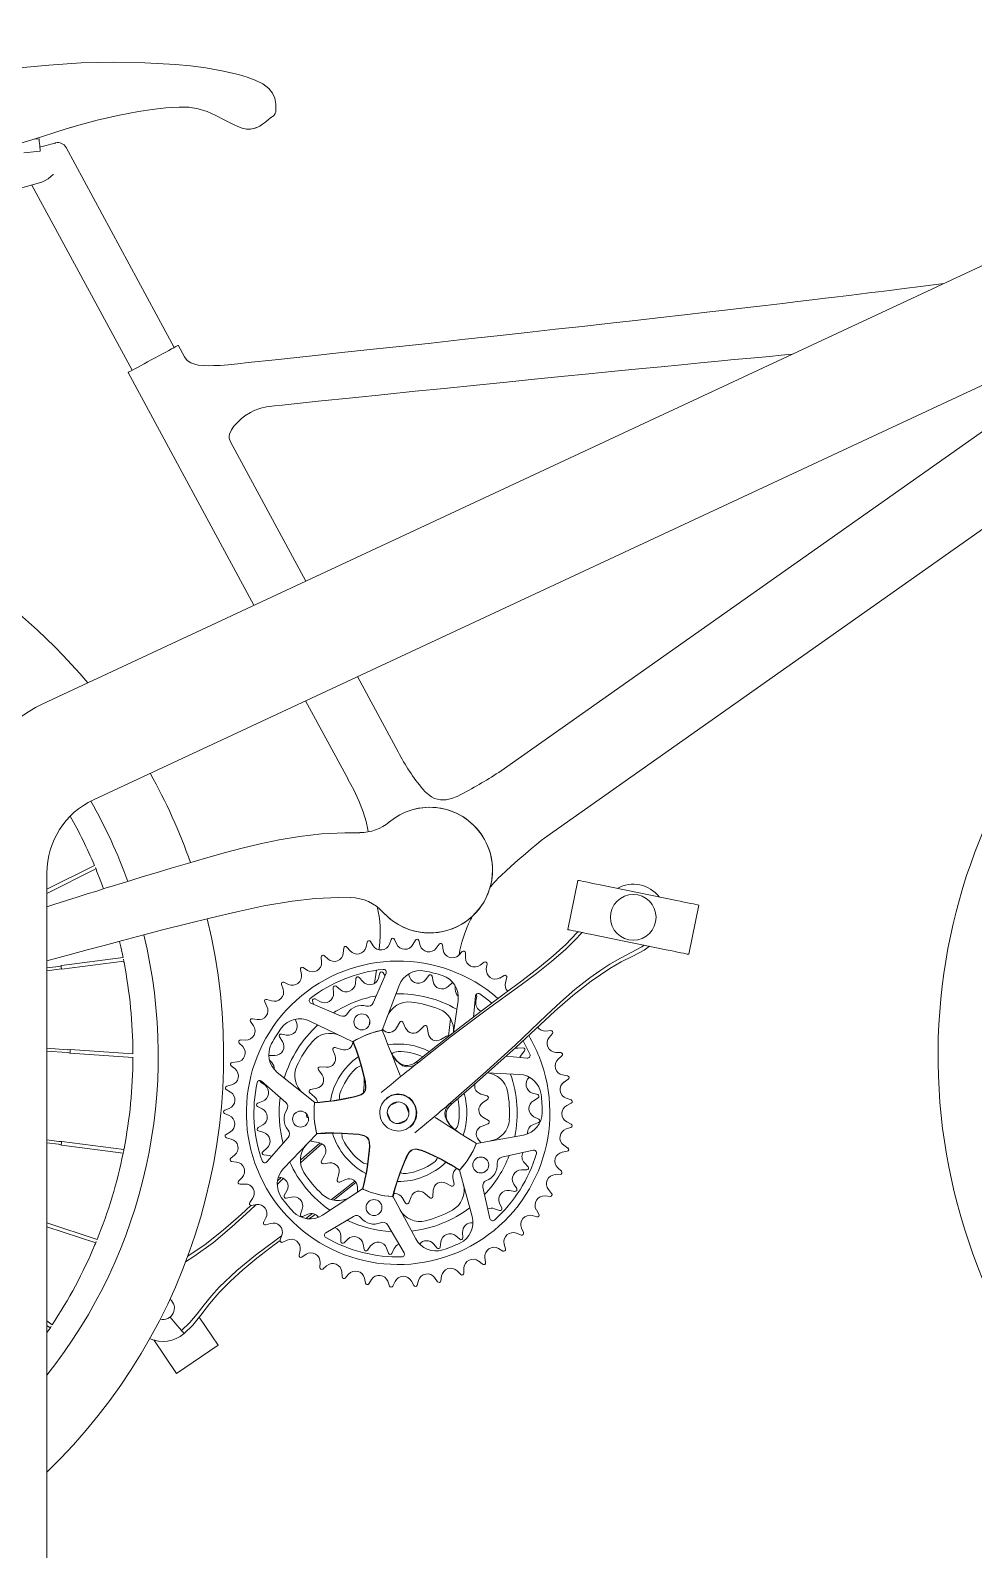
# Model space of a CAD drawing. Header units: millimetres. Extents: x -470 to 13540, y 264 to 3642.
# Drawn here: x 9246 to 9770, y 2651 to 3495 of the extents above; entities that cross this region are included whole.
import ezdxf

# ---------------------------------------------------------------- set-up
doc = ezdxf.new("R2010")
doc.units = ezdxf.units.MM
doc.layers.add('ZANO_R', color=7, linetype='Continuous', lineweight=0)

msp = doc.modelspace()

# ---------------------------------------------------------------- linework, layer by layer
at = {"layer": 'ZANO_R'}
for p, q in [((10055.16, 3495.35), (9255.4, 3122.42)), ((9280.87, 3067.78), (10080.63, 3440.72)), ((9369.65, 3440.73), (9370.5, 3441)), ((9370.78, 3441.09), (9371.19, 3441.22)), ((9371.29, 3441.39), (9371.11, 3441.33)), ((9242.09, 3427.31), (9251.26, 3428.18)), ((9250.6, 3435.13), (9247.96, 3434.88)), ((9251.05, 3430.39), (9251.63, 3430.55)), ((9325.76, 3319.13), (9265.61, 3430.32)), ((9252.06, 3410.91), (9225.57, 3403.61)), ((9246.61, 3409.41), (9302.31, 3306.44)), ((9331.5, 3313.86), (9327.99, 3320.34)), ((9833.76, 3313.96), (9507.4, 3083.83)), ((9300.08, 3305.23), (9370.05, 3175.88)), ((9532.98, 3047.5), (9857.13, 3276.07)), ((9398.87, 3189.32), (9357.03, 3266.65)), ((9450.21, 3094.41), (9427.6, 3136.2)), ((9398.78, 3122.77), (9422.34, 3079.23)), ((9281.38, 3031.28), (9254.98, 3018.03)), ((9254.98, 3015.76), (9282.2, 3029.42)), ((9254.98, 2605.04), (9254.98, 3027.15)), ((9544.5, 2995.61), (9550.09, 3022.98)), ((9604.82, 3011.79), (9562.53, 3020.43)), ((9617.26, 3009.24), (9611.67, 2981.88)), ((9436.3, 2986.62), (9434.81, 2988.98)), ((9446.33, 2990.13), (9445.34, 2987.53)), ((9449.35, 2987.65), (9448.2, 2990.19)), ((9459.77, 2989.73), (9458.43, 2987.29)), ((9462.42, 2986.85), (9461.64, 2989.53)), ((9556.94, 2993.07), (9599.23, 2984.42)), ((9411.25, 2979.21), (9409.17, 2981.06)), ((9419.93, 2985.34), (9419.69, 2982.57)), ((9423.51, 2983.79), (9421.71, 2985.92)), ((9432.96, 2988.66), (9432.34, 2985.95)), ((9439.81, 2986.31), (9439.55, 2984.37)), ((9473.03, 2987.46), (9471.36, 2985.23)), ((9475.25, 2984.24), (9474.85, 2987)), ((9485.84, 2983.37), (9483.87, 2981.39)), ((9487.59, 2979.87), (9487.58, 2982.66)), ((9261.53, 2975.16), (9254.98, 2974.31)), ((9254.98, 2972.77), (9261.73, 2973.65)), ((9297.28, 2980.08), (9263.05, 2975.62)), ((9263.31, 2973.6), (9297.71, 2978.09)), ((9395.87, 2973.46), (9396.41, 2970.73)), ((9399.75, 2972.96), (9397.43, 2974.5)), ((9407.48, 2980.24), (9407.63, 2977.46)), ((9438.08, 2973.03), (9437.13, 2965.76)), ((9497.96, 2977.53), (9495.74, 2975.85)), ((9499.2, 2973.83), (9499.58, 2976.59)), ((9385.31, 2965.13), (9386.22, 2962.5)), ((9389.22, 2965.17), (9386.71, 2966.38)), ((9418.12, 2962.19), (9415.82, 2964.1)), ((9426.76, 2968.46), (9426.4, 2965.49)), ((9430.48, 2966.72), (9428.55, 2969)), ((9436.37, 2954.94), (9443.45, 2971.4)), ((9440.08, 2971.39), (9439.21, 2968.53)), ((9450.77, 2964.59), (9441.32, 2939.69)), ((9442.86, 2970.02), (9441.93, 2971.61)), ((9456.61, 2969.05), (9455.93, 2970.87)), ((9467.23, 2970.16), (9465.43, 2967.77)), ((9469.58, 2966.79), (9469.04, 2969.73)), ((9480.23, 2966.04), (9478.04, 2964)), ((9481.95, 2962.31), (9481.94, 2964.24)), ((9509.14, 2970.07), (9506.71, 2968.71)), ((9509.86, 2966.22), (9510.62, 2968.91)), ((9376.01, 2955.41), (9377.29, 2952.93)), ((9379.88, 2955.99), (9377.23, 2956.84)), ((9402.64, 2955.95), (9403.06, 2954.16)), ((9406.73, 2955.59), (9404.13, 2957.07)), ((9414.16, 2963.26), (9414.32, 2960.27)), ((9481.04, 2938.48), (9483.47, 2956.27)), ((9493.15, 2958.76), (9492.07, 2947.03)), ((9493.37, 2955.75), (9493.87, 2958.7)), ((9401.68, 2954.75), (9418.14, 2947.67)), ((9368.16, 2944.49), (9369.77, 2942.21)), ((9371.91, 2945.61), (9369.16, 2946.08)), ((9392.99, 2945.79), (9393.75, 2944)), ((9425.04, 2933.2), (9401.05, 2944.78)), ((9434.43, 2945.04), (9434.1, 2942.44)), ((9451.05, 2944.15), (9449.36, 2941.01)), ((9454.34, 2940.84), (9452.87, 2944.09)), ((9464.6, 2942.05), (9462.13, 2939.48)), ((9466.87, 2937.97), (9466.34, 2941.5)), ((9478.12, 2936.36), (9479.36, 2945.94)), ((9535.06, 2939.49), (9532.29, 2939.24)), ((9361.91, 2932.58), (9363.81, 2930.55)), ((9365.46, 2934.21), (9362.68, 2934.29)), ((9384.25, 2935.95), (9385.89, 2933.44)), ((9388.22, 2937.01), (9385.27, 2937.51)), ((9418.64, 2928.95), (9415.27, 2930.1)), ((9477.08, 2936.37), (9474.01, 2934.56)), ((9519.62, 2929.82), (9516.63, 2929.66)), ((9534.16, 2935.68), (9535.94, 2937.83)), ((9266.36, 2928.86), (9254.98, 2929.65)), ((9254.98, 2928.12), (9266.26, 2927.34)), ((9267.82, 2926.98), (9302.82, 2924.58)), ((9302.82, 2926.61), (9267.96, 2929.01)), ((9360.67, 2922.03), (9357.9, 2921.72)), ((9378.66, 2923.09), (9379.98, 2921.68)), ((9381.66, 2925.59), (9378.67, 2925.57)), ((9413.98, 2928.82), (9415.12, 2925.44)), ((9510.16, 2925.25), (9521.89, 2924.17)), ((9518.55, 2925.85), (9520.46, 2928.16)), ((9540.59, 2927.23), (9537.81, 2927.37)), ((9539.17, 2923.59), (9541.23, 2925.46)), ((9357.37, 2919.92), (9359.54, 2918.17)), ((9383.03, 2916.25), (9403.8, 2899.57)), ((9405.87, 2917.76), (9407.88, 2914.81)), ((9410.33, 2919.15), (9406.77, 2919.34)), ((9517.67, 2915.11), (9499.74, 2915.98)), ((9523.08, 2913.49), (9523.16, 2913.57)), ((9544.36, 2914.32), (9541.63, 2914.84)), ((9354.64, 2906.75), (9357.03, 2905.32)), ((9357.61, 2909.3), (9354.91, 2908.61)), ((9373.82, 2910.87), (9376.21, 2909.07)), ((9387.77, 2899.58), (9374.3, 2911.4)), ((9401.06, 2904.92), (9403.79, 2902.62)), ((9404.97, 2907.46), (9401.49, 2906.69)), ((9527.75, 2903.89), (9524.89, 2904.77)), ((9542.44, 2910.91), (9544.75, 2912.48)), ((9356.35, 2896.26), (9353.78, 2895.21)), ((9372.01, 2897.35), (9374.68, 2895.99)), ((9374.92, 2900.25), (9372.12, 2899.21)), ((9445.95, 2898.12), (9450.26, 2899.84)), ((9454.48, 2898.03), (9456.2, 2893.71)), ((9499.64, 2903.19), (9496.22, 2904.21)), ((9497.06, 2899.3), (9499.95, 2901.39)), ((9525.39, 2900.53), (9527.97, 2902.05)), ((9546.3, 2901.01), (9543.66, 2901.91)), ((9543.93, 2897.9), (9546.42, 2899.14)), ((9353.77, 2893.33), (9356.34, 2892.25)), ((9399.88, 2891.25), (9400.32, 2891.06)), ((9445.86, 2889.59), (9444.14, 2893.9)), ((9454.39, 2889.5), (9450.07, 2887.78)), ((9496.8, 2886.44), (9500.15, 2887.68)), ((9500.34, 2889.49), (9497.32, 2891.39)), ((9525.41, 2887.37), (9528.22, 2888.41)), ((9528.32, 2890.27), (9525.66, 2891.62)), ((9546.37, 2887.56), (9543.88, 2888.82)), ((9356.93, 2883.18), (9354.52, 2881.78)), ((9354.77, 2879.92), (9357.47, 2879.21)), ((9374.95, 2887.08), (9372.37, 2885.57)), ((9372.59, 2883.72), (9375.45, 2882.85)), ((9377.22, 2866.52), (9389.04, 2879.99)), ((9404.94, 2882.08), (9386.51, 2862.85)), ((9480.77, 2884.85), (9484.18, 2882.69)), ((9493.65, 2876.71), (9519.86, 2881.44)), ((9543.58, 2884.81), (9546.23, 2885.69)), ((9261.68, 2877.83), (9254.98, 2878.69)), ((9254.98, 2877.15), (9261.49, 2876.32)), ((9263.01, 2875.86), (9297.37, 2871.44)), ((9297.77, 2873.44), (9263.27, 2877.88)), ((9377.26, 2874.12), (9374.98, 2872.19)), ((9402.43, 2877.78), (9405.96, 2877.24)), ((9496.34, 2877.19), (9494.92, 2878.76)), ((9525.22, 2873), (9507.74, 2869.06)), ((9541.42, 2871.9), (9544.16, 2872.4)), ((9544.56, 2874.23), (9542.28, 2875.82)), ((9359.31, 2870.31), (9357.12, 2868.58)), ((9357.63, 2866.78), (9360.4, 2866.45)), ((9375.52, 2870.4), (9378.49, 2870.04)), ((9409.34, 2870.09), (9407.53, 2867.02)), ((9408.53, 2865.5), (9412.07, 2865.92)), ((9522.4, 2863.75), (9520.36, 2865.94)), ((9540.92, 2861.29), (9538.88, 2863.18)), ((9363.47, 2857.89), (9361.54, 2855.88)), ((9362.3, 2854.16), (9365.08, 2854.22)), ((9383.59, 2857.95), (9383.7, 2857.96)), ((9417.26, 2859.96), (9416.34, 2856.51)), ((9417.71, 2855.31), (9421.01, 2856.68)), ((9476.61, 2854.7), (9479.8, 2853.1)), ((9481.26, 2854.2), (9480.59, 2857.7)), ((9491.29, 2836.19), (9484.3, 2861.9)), ((9516.08, 2851.67), (9514.45, 2854.17)), ((9518.67, 2862.02), (9521.67, 2862.04)), ((9537.49, 2859.41), (9540.27, 2859.53)), ((9369.31, 2846.18), (9367.68, 2843.91)), ((9388.39, 2850.37), (9386.91, 2847.77)), ((9388.02, 2846.28), (9390.94, 2846.96)), ((9408.08, 2836.89), (9430.36, 2851.49)), ((9427.61, 2852.33), (9427.64, 2849.71)), ((9447.34, 2847.17), (9459.94, 2823.7)), ((9452.44, 2846.65), (9454.34, 2843.63)), ((9456.15, 2843.81), (9457.4, 2847.15)), ((9465.08, 2849.01), (9467.72, 2846.61)), ((9469.42, 2847.28), (9469.72, 2850.83)), ((9497.26, 2852.46), (9501.21, 2834.98)), ((9512.11, 2850.61), (9515.06, 2850.11)), ((9531.85, 2847.6), (9534.62, 2847.32)), ((9535.51, 2848.97), (9533.75, 2851.13)), ((9368.67, 2842.32), (9371.42, 2842.76)), ((9396.87, 2840.31), (9395.87, 2837.49)), ((9397.22, 2836.21), (9399.97, 2837.39)), ((9503.67, 2840.51), (9506.49, 2839.51)), ((9507.76, 2840.86), (9506.59, 2843.61)), ((9528.44, 2837.53), (9527, 2839.92)), ((9282.87, 2823.4), (9254.98, 2832.65)), ((9254.98, 2830.51), (9282.13, 2821.5)), ((9376.72, 2835.39), (9375.43, 2832.92)), ((9376.63, 2831.48), (9379.29, 2832.3)), ((9425.4, 2836.25), (9409.99, 2827.09)), ((9453.58, 2816), (9444.42, 2831.41)), ((9519.85, 2827.19), (9518.75, 2829.75)), ((9524.62, 2836.68), (9527.33, 2836.02)), ((9385.57, 2825.73), (9384.63, 2823.11)), ((9386.02, 2821.85), (9388.54, 2823.03)), ((9418.38, 2825.3), (9418.4, 2822.31)), ((9420.11, 2821.58), (9422.3, 2823.62)), ((9430.76, 2820.83), (9431.3, 2817.88)), ((9469.85, 2820.9), (9471.79, 2818.62)), ((9473.57, 2819.16), (9473.93, 2822.13)), ((9482.22, 2825.43), (9484.52, 2823.52)), ((9486.18, 2824.35), (9486.02, 2827.34)), ((9509.9, 2818.14), (9509.17, 2820.83)), ((9515.95, 2826.87), (9518.54, 2825.84)), ((9395.67, 2817.41), (9395.11, 2814.68)), ((9396.66, 2813.62), (9398.99, 2815.15)), ((9433.11, 2817.45), (9434.91, 2819.85)), ((9443.73, 2818.56), (9444.77, 2815.76)), ((9446.63, 2815.65), (9447.98, 2818.32)), ((9498.78, 2810.56), (9498.44, 2813.33)), ((9505.99, 2818.37), (9508.41, 2816.99)), ((9406.84, 2810.57), (9406.66, 2807.78)), ((9408.34, 2806.95), (9410.44, 2808.79)), ((9418.84, 2805.34), (9419.05, 2802.57)), ((9420.83, 2801.98), (9422.66, 2804.09)), ((9473.95, 2800.39), (9474.38, 2803.14)), ((9483.03, 2805.91), (9484.98, 2803.91)), ((9486.72, 2804.6), (9486.77, 2807.39)), ((9494.95, 2811.33), (9497.15, 2809.63)), ((9431.46, 2801.85), (9432.05, 2799.12)), ((9433.9, 2798.79), (9435.41, 2801.13)), ((9444.44, 2800.14), (9445.41, 2797.52)), ((9447.28, 2797.45), (9448.45, 2799.98)), ((9457.53, 2800.25), (9458.85, 2797.8)), ((9460.72, 2797.98), (9461.53, 2800.65)), ((9470.48, 2802.19), (9472.13, 2799.94)), ((9257.9, 2775.96), (9254.98, 2778.21)), ((9339.65, 2780.23), (9350.21, 2764.58)), ((9254.98, 2775.64), (9256.8, 2774.24)), ((9256.33, 2773.61), (9254.98, 2771.63)), ((9327.05, 2748.96), (9314.48, 2767.6)), ((9350.21, 2764.58), (9327.05, 2748.96))]:
    msp.add_line(p, q, dxfattribs=at)
at = {"layer": 'ZANO_R', "flags": 128}
for points in [[(9207.01, 3471.53), (9223.26, 3472.73), (9239.68, 3474.45), (9256.12, 3476.08), (9274.09, 3477.23), (9291.86, 3477.66), (9309.32, 3477.39), (9326.38, 3476.42), (9334.8, 3475.63), (9343.33, 3474.51), (9352.16, 3472.93), (9361.47, 3470.76), (9366.23, 3469.38), (9370.8, 3467.7), (9374.91, 3465.6), (9378.31, 3463), (9380.32, 3460.52), (9381.6, 3457.62), (9382.18, 3454.32), (9382.29, 3450.76)], [(9369.64, 3440.78), (9368.05, 3440.4), (9365.86, 3440.47), (9363.55, 3441.01), (9361.17, 3441.88), (9358.76, 3442.98), (9353.85, 3445.48), (9348.87, 3448.06), (9343.96, 3450.29), (9339.04, 3451.82), (9333.85, 3452.59), (9328.43, 3452.76), (9321.05, 3452.33), (9313.5, 3451.43), (9305.87, 3450.25), (9294.4, 3448.06), (9282.92, 3445.4), (9271.51, 3442.33), (9267.78, 3441.23)], [(9371.21, 3441.23), (9373.29, 3442.14), (9374.82, 3443.14), (9375.95, 3444.01), (9376.86, 3444.75), (9378.2, 3445.82), (9379.09, 3446.51), (9379.84, 3447.06), (9380.45, 3447.51), (9380.74, 3447.73), (9381.27, 3448.23), (9381.92, 3449.19), (9382.18, 3449.9), (9382.29, 3450.76)], [(9381.24, 3448.21), (9381.09, 3448.03), (9380.96, 3447.93)], [(9268.73, 3441.54), (9260.55, 3438.91), (9251.48, 3435.97), (9242.39, 3433.15), (9233.61, 3430.67), (9227.08, 3429.06), (9220.84, 3427.64), (9214.75, 3426.29), (9208.63, 3425.03), (9205.69, 3424.49)], [(9369.65, 3440.73), (9370.5, 3441), (9371.15, 3441.2)], [(9250.6, 3435.13), (9250.62, 3434.94), (9250.67, 3434.4), (9250.75, 3433.56), (9250.85, 3432.51), (9250.96, 3431.37), (9251.06, 3430.26), (9251.15, 3429.3), (9251.22, 3428.6), (9251.26, 3428.23), (9251.26, 3428.18)], [(9251.63, 3430.55), (9253.13, 3430.96), (9254.58, 3431.36), (9255.93, 3431.73), (9257.13, 3432.06), (9258.14, 3432.34), (9258.94, 3432.56), (9259.48, 3432.71), (9259.76, 3432.79), (9259.79, 3432.8)], [(9258.56, 3415.34), (9258.54, 3415.32), (9257.07, 3414.07), (9255.58, 3412.87), (9254.07, 3411.84), (9252.06, 3410.91)], [(9753.47, 3354.67), (9750.62, 3354.3), (9740.51, 3353.01), (9731.35, 3351.85), (9723.26, 3350.84), (9717.05, 3350.07), (9711.81, 3349.42), (9706.47, 3348.76), (9700.68, 3348.06), (9694.42, 3347.29), (9687.64, 3346.47), (9680.32, 3345.59), (9672.43, 3344.65), (9663.76, 3343.62), (9654.42, 3342.52), (9644.34, 3341.33), (9633.49, 3340.07), (9621.8, 3338.72), (9609.44, 3337.3), (9596.15, 3335.78), (9581.86, 3334.16), (9566.49, 3332.43), (9552.56, 3330.87), (9537.74, 3329.22), (9521.98, 3327.47), (9505.22, 3325.63), (9487.41, 3323.68), (9468.46, 3321.61), (9452.75, 3319.91), (9436.25, 3318.13), (9418.95, 3316.27), (9400.79, 3314.32), (9381.75, 3312.29), (9366.87, 3310.71)], [(9327.99, 3320.34), (9327.84, 3320.25), (9327.37, 3320), (9326.61, 3319.59), (9325.57, 3319.02), (9324.27, 3318.32), (9322.74, 3317.49), (9321.01, 3316.56), (9319.14, 3315.54), (9317.14, 3314.46), (9315.08, 3313.35), (9312.99, 3312.22), (9310.93, 3311.1), (9308.94, 3310.03), (9307.06, 3309.01), (9305.33, 3308.08), (9303.8, 3307.25), (9302.5, 3306.54), (9301.46, 3305.98), (9300.7, 3305.57), (9300.23, 3305.32), (9300.08, 3305.23)], [(9366.86, 3310.71), (9361.06, 3310.09), (9355.79, 3309.57), (9351.27, 3309.2), (9347.7, 3309.02), (9344.98, 3308.97), (9341.86, 3309.07), (9339.02, 3309.38), (9337.17, 3309.76), (9334.9, 3310.55), (9332.86, 3311.92), (9331.48, 3313.89)], [(9381.44, 3286.67), (9385.65, 3287.11), (9405.73, 3289.2), (9424.74, 3291.17), (9442.72, 3293.02), (9459.73, 3294.77), (9475.83, 3296.42), (9493.69, 3298.23), (9510.41, 3299.93), (9526.06, 3301.5), (9540.72, 3302.97), (9556.23, 3304.51), (9570.61, 3305.93), (9583.94, 3307.24), (9596.29, 3308.44), (9607.71, 3309.55), (9618.27, 3310.57), (9628.03, 3311.5), (9637.04, 3312.36), (9644.02, 3313.02), (9650.54, 3313.63), (9656.62, 3314.2), (9663.15, 3314.8), (9669.16, 3315.36)], [(9357.04, 3266.63), (9356.27, 3268.65), (9356.24, 3269.76), (9356.47, 3270.93), (9357.51, 3273.27), (9358.93, 3275.34), (9360.85, 3277.5), (9362.92, 3279.43), (9365.06, 3281.09), (9368.13, 3283.04), (9370.59, 3284.25), (9371.26, 3284.53), (9372.27, 3284.91), (9373.79, 3285.39), (9377.03, 3286.12), (9381.44, 3286.67)], [(9422.31, 3079.28), (9425.48, 3073.25), (9428.34, 3067.1), (9430.68, 3061.09), (9432.37, 3055.68), (9433.42, 3051.17), (9433.6, 3050.02)], [(9485.44, 3070.84), (9483.06, 3069.63), (9479.88, 3068.44), (9476.89, 3067.81), (9473.75, 3067.74), (9470.4, 3068.54), (9468.7, 3069.4), (9466.99, 3070.62), (9465.29, 3072.2), (9463.96, 3073.66)], [(9428.84, 3049.42), (9420.61, 3049.42), (9407.59, 3048.76), (9395.34, 3047.4), (9384.05, 3045.52), (9373.46, 3043.3), (9363.53, 3040.9), (9354.26, 3038.43), (9343.15, 3035.3), (9333.06, 3032.37), (9323.95, 3029.68), (9315.79, 3027.24), (9308.56, 3025.05), (9302.23, 3023.12), (9296.81, 3021.46), (9291.8, 3019.91), (9287.41, 3018.55), (9282.63, 3017.06), (9277.43, 3015.44), (9271.83, 3013.68), (9265.81, 3011.78), (9259.37, 3009.74), (9254.98, 3008.35)], [(9501.38, 3019.15), (9501.38, 3019.15), (9501.46, 3019.22), (9501.61, 3019.44), (9501.84, 3019.75), (9502.46, 3020.55), (9503.32, 3021.54), (9504.41, 3022.72), (9505.79, 3024.13), (9507.57, 3025.86), (9509.98, 3028.13), (9513.07, 3030.94), (9516.79, 3034.22), (9520.9, 3037.78), (9524.17, 3040.54), (9527.21, 3043.04), (9529.75, 3045.08), (9531.66, 3046.55), (9533.05, 3047.55)], [(9282.61, 3028.33), (9284.94, 3022.43), (9286.49, 3018.27)], [(9550.09, 3022.98), (9550.28, 3022.94), (9550.84, 3022.82), (9551.76, 3022.63), (9553, 3022.38), (9554.53, 3022.07), (9556.31, 3021.7), (9558.28, 3021.3), (9560.37, 3020.87), (9562.53, 3020.43)], [(9254.98, 2978.2), (9268.67, 2981.94), (9277.33, 2984.28), (9286.78, 2986.82), (9297.05, 2989.56), (9308.14, 2992.49), (9320.04, 2995.58), (9332.74, 2998.81), (9346.23, 3002.16), (9360.5, 3005.55), (9375.51, 3008.78), (9391.22, 3011.47), (9404.03, 3012.91), (9417.22, 3013.48), (9423.81, 3013.32)], [(9604.82, 3011.79), (9606.98, 3011.34), (9609.08, 3010.92), (9611.04, 3010.51), (9612.82, 3010.15), (9614.35, 3009.84), (9615.59, 3009.58), (9616.51, 3009.4), (9617.07, 3009.28), (9617.26, 3009.24)], [(9484.04, 2981.56), (9484.47, 2984.15), (9485.61, 2988.6), (9487.02, 2993), (9488.32, 2996.51), (9489.32, 2998.88), (9489.77, 2999.85), (9490.15, 3000.61), (9490.54, 3001.36), (9490.9, 3002.02), (9491.17, 3002.54), (9491.27, 3002.8), (9491.25, 3002.79)], [(9295.27, 2989.08), (9296, 2985.99), (9297.28, 2980.08)], [(9550.17, 2994.45), (9549.55, 2993.72), (9543.37, 2987.4), (9536.44, 2981.06), (9528.78, 2974.7), (9518.98, 2967.14), (9508.36, 2959.28), (9497.09, 2950.9), (9485.31, 2941.84), (9473.04, 2932.18), (9460.34, 2922.09)], [(9552.47, 2993.98), (9548.29, 2989.51), (9543.45, 2984.81), (9535.47, 2977.83), (9527.17, 2971.24), (9518.66, 2964.92), (9499.1, 2950.82), (9479.86, 2936.3), (9460.91, 2921.4)], [(9556.94, 2993.07), (9554.78, 2993.51), (9552.68, 2993.94), (9550.72, 2994.34), (9548.94, 2994.7), (9547.41, 2995.01), (9546.16, 2995.27), (9545.25, 2995.46), (9544.69, 2995.57), (9544.5, 2995.61)], [(9586.91, 2986.94), (9585.69, 2986.07), (9579.78, 2982.8), (9573.76, 2979.7), (9567.89, 2976.37), (9562.21, 2972.75), (9556.71, 2968.85), (9548.38, 2962.29), (9540.39, 2955.33), (9532.61, 2948.12), (9515.18, 2931.47), (9497.38, 2915.22), (9479.26, 2899.32)], [(9479.84, 2898.63), (9492, 2909.2), (9503.96, 2919.68), (9515.53, 2930.08), (9526.6, 2940.36), (9537.36, 2950.31), (9547.33, 2959.05), (9557.45, 2967.02), (9567.88, 2974.02), (9574.2, 2977.62), (9580.62, 2980.89), (9586.85, 2984.27), (9589.82, 2986.34)], [(9611.67, 2981.88), (9611.48, 2981.92), (9610.92, 2982.03), (9610, 2982.22), (9608.76, 2982.47), (9607.22, 2982.79), (9605.45, 2983.15), (9603.48, 2983.55), (9601.39, 2983.98), (9599.23, 2984.42)], [(9297.49, 2979.17), (9297.56, 2978.86), (9297.65, 2978.44), (9297.72, 2978.04), (9297.78, 2977.69), (9297.82, 2977.43), (9297.83, 2977.3), (9297.83, 2977.31)], [(9480.54, 2966.24), (9480.47, 2966.21), (9480.23, 2966.04)], [(9502.21, 2954.75), (9499.97, 2956.59), (9495.53, 2959.87)], [(9441.32, 2939.69), (9442.93, 2935.63), (9444.55, 2931.58), (9445.47, 2929.28)], [(9425.26, 2933.34), (9425.26, 2933.34), (9426.98, 2928.81), (9428.53, 2924.28), (9429.84, 2919.91), (9431.33, 2914.08), (9432.02, 2911.04), (9432.27, 2907.83), (9432, 2906.35), (9431.77, 2905.79), (9430.98, 2904.77), (9429.61, 2903.83), (9427.5, 2903.01), (9425.36, 2902.46), (9420.22, 2901.37), (9415.03, 2900.49), (9409.58, 2899.8), (9406.71, 2899.53), (9403.77, 2899.31)], [(9403.8, 2899.57), (9403.8, 2899.57), (9406.72, 2899.78), (9409.63, 2900.04), (9413.73, 2900.53), (9417.65, 2901.12), (9425.42, 2902.67), (9427.5, 2903.21), (9429.6, 2904.01), (9430.9, 2904.9), (9431.63, 2905.85), (9431.85, 2906.37), (9432.11, 2907.78), (9432.06, 2909.36), (9431.83, 2910.89), (9431.17, 2913.93), (9429.68, 2919.74), (9428.36, 2924.09), (9426.78, 2928.67), (9425.04, 2933.2), (9425.04, 2933.2)], [(9425.55, 2933.52), (9425.33, 2933.39), (9425.28, 2933.35)], [(9523.42, 2926.31), (9521.01, 2931.28), (9519.6, 2933.82)], [(9266.25, 2927.31), (9267.14, 2927.2), (9267.8, 2926.95)], [(9267.95, 2929.01), (9266.8, 2928.85), (9266.37, 2928.9)], [(9267.96, 2929.01), (9267.97, 2928.93), (9267.98, 2928.71), (9267.97, 2928.38), (9267.95, 2927.99), (9267.91, 2927.6), (9267.88, 2927.28), (9267.85, 2927.06), (9267.82, 2926.98), (9267.82, 2926.98)], [(9302.81, 2926.8), (9302.81, 2926.8), (9302.81, 2926.67), (9302.82, 2926.61)], [(9378.67, 2925.57), (9378.38, 2925.53), (9378.31, 2925.5)], [(9445.47, 2929.28), (9447.02, 2925.37), (9448.38, 2921.96), (9449.85, 2918.28), (9451.37, 2914.46)], [(9460.91, 2921.4), (9459.01, 2920.14), (9457.01, 2919.45), (9454.95, 2919.37), (9452.89, 2919.92), (9450.87, 2921.16), (9448.93, 2923.1), (9447.11, 2925.8), (9445.47, 2929.28)], [(9460.34, 2922.09), (9459.01, 2921.15), (9457.75, 2920.55), (9455.65, 2920.08), (9454.17, 2920.14), (9453.03, 2920.41), (9451.53, 2921.09), (9449.69, 2922.49), (9448.68, 2923.59), (9447.73, 2924.88)], [(9460.37, 2922.05), (9460.35, 2922.08), (9460.53, 2921.87), (9460.91, 2921.4)], [(9516.63, 2929.66), (9515.28, 2929.77), (9515.27, 2929.77)], [(9517.77, 2924.55), (9517.83, 2924.7), (9518.55, 2925.85)], [(9451.57, 2913.96), (9446.25, 2909.54), (9440.84, 2905.04)], [(9403.77, 2899.29), (9403.76, 2899.19), (9403.73, 2898.97)], [(9443.49, 2901.85), (9443.49, 2901.85), (9446.5, 2903.6), (9449.92, 2904.26), (9453.35, 2903.75), (9456.45, 2902.11), (9458.17, 2900.46), (9458.17, 2900.46)], [(9458.17, 2900.46), (9458.17, 2900.46), (9459.92, 2897.48), (9460.6, 2894.12), (9460.13, 2890.64), (9458.53, 2887.53), (9456.85, 2885.77), (9456.85, 2885.77)], [(9479.26, 2899.32), (9477.68, 2897.68), (9476.63, 2895.84), (9476.17, 2893.83), (9476.34, 2891.71), (9477.18, 2889.49), (9478.74, 2887.23), (9481.06, 2884.95), (9484.18, 2882.69)], [(9480.37, 2885.64), (9479.79, 2886.2), (9478.93, 2887.19), (9477.81, 2888.87), (9477.24, 2890.16), (9476.88, 2891.52), (9476.84, 2893.5), (9477.09, 2894.69), (9477.62, 2895.97), (9478.52, 2897.31), (9479.84, 2898.63)], [(9479.8, 2898.67), (9479.83, 2898.64), (9479.65, 2898.85), (9479.26, 2899.32)], [(9459.5, 2882.58), (9464.92, 2887.08), (9470.23, 2891.5)], [(9470.68, 2891.22), (9474.1, 2889.06), (9477.35, 2887), (9480.77, 2884.85)], [(9404.79, 2882.67), (9404.85, 2882.42), (9404.87, 2882.36)], [(9404.88, 2882.33), (9409.72, 2882.57), (9414.5, 2882.64), (9419.07, 2882.54), (9425.07, 2882.16), (9428.18, 2881.87), (9431.3, 2881.12), (9432.63, 2880.41), (9433.08, 2880.01), (9433.82, 2878.95), (9434.28, 2877.36), (9434.41, 2875.09), (9434.27, 2872.89), (9433.37, 2865.09), (9432.73, 2861.14), (9431.93, 2857.06), (9431.29, 2854.24), (9430.6, 2851.38), (9430.6, 2851.38)], [(9430.36, 2851.49), (9430.36, 2851.49), (9431.06, 2854.33), (9431.71, 2857.18), (9432.52, 2861.23), (9433.17, 2865.14), (9434.09, 2873.01), (9434.23, 2875.16), (9434.11, 2877.4), (9433.67, 2878.91), (9432.99, 2879.9), (9432.56, 2880.27), (9431.3, 2880.95), (9429.79, 2881.39), (9428.26, 2881.65), (9425.16, 2881.96), (9419.18, 2882.33), (9414.63, 2882.42), (9409.79, 2882.33), (9404.94, 2882.08), (9404.94, 2882.08)], [(9484.18, 2882.69), (9487.63, 2880.51), (9491.34, 2878.17), (9493.65, 2876.71)], [(9261.48, 2876.28), (9262, 2876.22), (9263, 2875.85)], [(9263.26, 2877.9), (9262.4, 2877.79), (9261.69, 2877.86)], [(9297.83, 2873.79), (9297.83, 2873.8), (9297.82, 2873.7), (9297.79, 2873.46), (9297.73, 2873.13), (9297.66, 2872.73), (9297.58, 2872.31), (9297.49, 2871.92), (9297.41, 2871.61), (9297.36, 2871.4), (9297.34, 2871.32), (9297.34, 2871.32)], [(9406.68, 2876.97), (9396.38, 2867.93), (9395.98, 2867.58)], [(9407.71, 2876.59), (9403.06, 2872.48), (9396.07, 2866.19)], [(9447.09, 2847.19), (9447.09, 2847.19), (9448.36, 2851.86), (9449.76, 2856.44), (9451.27, 2860.75), (9453.49, 2866.34), (9454.72, 2869.2), (9456.41, 2871.95), (9457.5, 2872.99), (9458.01, 2873.3), (9459.25, 2873.66), (9460.91, 2873.62), (9463.1, 2873.04), (9465.15, 2872.22), (9469.96, 2870.09), (9474.68, 2867.75), (9479.48, 2865.1), (9481.96, 2863.63), (9484.47, 2862.08)], [(9484.3, 2861.9), (9484.3, 2861.9), (9481.81, 2863.44), (9479.3, 2864.93), (9475.7, 2866.95), (9472.18, 2868.78), (9464.98, 2872.09), (9462.98, 2872.88), (9460.81, 2873.46), (9459.23, 2873.51), (9458.09, 2873.17), (9457.61, 2872.88), (9456.57, 2871.89), (9455.68, 2870.59), (9454.97, 2869.21), (9453.71, 2866.36), (9451.51, 2860.79), (9450.01, 2856.49), (9448.6, 2851.86), (9447.34, 2847.17), (9447.34, 2847.17)], [(9378.49, 2870.04), (9379.8, 2869.7), (9379.95, 2869.64)], [(9484.48, 2862.1), (9484.55, 2862.17), (9484.7, 2862.34)], [(9386.36, 2857.26), (9385.23, 2856.21), (9383.12, 2854.2)], [(9385.05, 2857.76), (9384.81, 2857.54), (9383.26, 2856.1)], [(9426.12, 2855.72), (9420.58, 2851.4), (9413.12, 2845.68)], [(9414.46, 2845.34), (9415.03, 2845.78), (9426.76, 2855.01)], [(9430.61, 2851.37), (9430.71, 2851.33), (9430.91, 2851.24)], [(9446.75, 2847.21), (9447, 2847.19), (9447.06, 2847.19)], [(9447.81, 2848.94), (9447.99, 2848.97), (9448.57, 2849.01)], [(9371.08, 2842.71), (9367.77, 2839.53), (9357.84, 2830.39), (9347.52, 2821.74), (9336.6, 2813.85), (9332.01, 2811)], [(9368.4, 2842.32), (9362.98, 2837.3), (9353.01, 2828.57), (9342.88, 2820.6), (9333.27, 2814.15)], [(9402.45, 2837.69), (9401.31, 2836.85), (9398.86, 2835.08)], [(9400.92, 2834.99), (9403.24, 2836.72), (9404.03, 2837.33)], [(9282.41, 2822.2), (9282.4, 2822.17), (9282.25, 2821.8), (9282.09, 2821.41), (9281.93, 2821.04), (9281.79, 2820.73), (9281.69, 2820.52), (9281.65, 2820.44), (9281.65, 2820.44)], [(9385.45, 2825.41), (9381.73, 2822.73), (9370.92, 2814.65), (9360.53, 2806.09), (9350.77, 2796.8), (9346.48, 2792.09), (9342.42, 2787.16), (9338.5, 2782.1), (9334.41, 2777.2), (9329.81, 2772.74)], [(9331.2, 2771.06), (9336.03, 2775.78), (9340.61, 2781.41), (9345.37, 2787.59), (9350.79, 2793.89), (9356.96, 2800.22), (9363.9, 2806.55), (9371.56, 2812.92), (9381.36, 2820.47), (9384.6, 2822.87)], [(9329.81, 2772.74), (9326.29, 2776.97), (9323.52, 2780.31)], [(9329.81, 2772.74), (9330.14, 2772.34), (9330.43, 2771.99), (9330.87, 2771.46), (9331.12, 2771.16), (9331.2, 2771.07)]]:
    msp.add_lwpolyline(points, dxfattribs=at)
at = {"layer": 'ZANO_R'}
for centre, radius in [((9580.88, 3002.43), 12.7), ((9430.05, 2944.29), 4.44), ((9450.17, 2893.81), 6.03), ((9395.94, 2890.28), 4.44), ((9496.11, 2864.79), 4.44), ((9436.77, 2841.14), 4.44)]:
    msp.add_circle(centre, radius, dxfattribs=at)
for centre, radius, start, end in [((9261.14, 3427.9), 5.08, 28.50929, 105.41172), ((9031.19, 2925.55), 322, 40.06068, 264.47288), ((10072.28, 2925.55), 322, 104.77531, 264.47288), ((9299.82, 3027.15), 105.12, 115, 180), ((9546.36, 3143.1), 107.77, 206.87803, 220.13461), ((9031.19, 2925.55), 322, 19.46958, 29.16523), ((9360.69, 3306.35), 266.52, 297.9087, 303.40985), ((9299.82, 3027.15), 44.84, 115, 180), ((9031.19, 2925.55), 285.67, 19.82186, 29.68981), ((9031.19, 2925.55), 271.61, 22.9088, 29.34969), ((9467.73, 3028.67), 34.91, 222.35546, 129.98797), ((9467.73, 3028.67), 34.91, 0, 103.52552), ((9428.98, 3074.88), 25.39, 269.71787, 309.98741), ((9432.58, 3070.14), 19.43, 305.77983, 310.10631), ((9264.76, 3022.28), 18.85, 18.71842, 24.5142), ((9467.73, 3028.67), 34.91, 222.35546, 0), ((9580.91, 3002.61), 18.23, 37.53001, 119.36118), ((9423.17, 2988.05), 25.39, 42.35633, 88.54107), ((9374.25, 2993.83), 65.99, 353.40552, 12.74068), ((9031.19, 2925.55), 322, 314.02667, 13.66527), ((9031.19, 2925.55), 285.67, 321.57319, 13.58966), ((9433.95, 2988.44), 1.02, 32.30291, 167.14922), ((9447.28, 2989.77), 1.02, 24.30291, 159.14922), ((9460.66, 2989.24), 1.02, 16.30291, 151.14922), ((9408.49, 2980.3), 1.02, 48.30291, 183.14922), ((9414.63, 2983), 5.08, 228.30291, 355.14922), ((9420.94, 2985.26), 1.02, 40.30291, 175.14922), ((9427.39, 2987.08), 5.08, 220.30291, 347.14922), ((9440.59, 2989.34), 5.08, 212.30291, 339.14922), ((9453.98, 2989.74), 5.08, 204.30291, 331.14922), ((9467.29, 2988.28), 5.08, 196.30291, 323.14922), ((9473.84, 2986.85), 1.02, 8.30291, 143.14922), ((9480.27, 2984.98), 5.08, 188.30291, 315.14922), ((9486.56, 2982.65), 1.02, 0.30291, 135.14922), ((9261.53, 2978.08), 2.89, 269.87514, 301.41128), ((9262.47, 2970.74), 2.98, 73.92162, 104.36792), ((9265.36, 2974.89), 2.42, 162.66712, 212.20131), ((9031.19, 2925.55), 271.61, 0.26392, 10.98597), ((9450.17, 2893.81), 84.33, 48.85102, 21.72607), ((9396.86, 2973.66), 1.02, 56.30291, 191.14922), ((9402.56, 2977.18), 5.08, 236.30291, 3.14922), ((9450.17, 2893.81), 80.14, 95.92386, 127.52827), ((9441.05, 2971.1), 1.02, 30.37679, 163.07534), ((9442.06, 2972), 1.52, 336.72607, 95.92386), ((9462.64, 2960.09), 12.7, 79.34683, 159.22607), ((9450.17, 2893.81), 80.14, 72.1053, 79.34683), ((9492.67, 2979.9), 5.08, 180.30291, 307.14922), ((9498.57, 2976.72), 1.02, 352.30291, 127.14922), ((9504.24, 2973.15), 5.08, 172.30291, 299.14922), ((9386.27, 2965.46), 1.02, 64.30291, 199.14922), ((9391.42, 2969.75), 5.08, 244.30291, 11.14922), ((9415.17, 2963.32), 1.02, 50.37679, 183.07534), ((9421.36, 2966.1), 5.08, 230.37679, 353.07534), ((9427.77, 2968.34), 1.02, 40.37679, 173.07534), ((9434.35, 2970.01), 5.08, 220.37679, 343.07534), ((9461.37, 2970.82), 5.08, 200.37679, 323.07534), ((9468.04, 2969.55), 1.02, 10.37679, 143.07534), ((9474.57, 2967.71), 5.08, 190.37679, 313.07534), ((9470.89, 2957.99), 12.7, 352.22607, 72.1053), ((9509.64, 2969.18), 1.02, 344.30291, 119.14922), ((9514.75, 2964.85), 5.08, 164.30291, 224.20802), ((9376.92, 2955.87), 1.02, 72.30291, 207.14922), ((9381.43, 2960.83), 5.08, 252.30291, 19.14922), ((9402.28, 2956.15), 1.52, 127.52827, 246.72607), ((9403.63, 2956.18), 1.02, 60.37679, 193.07534), ((9409.25, 2960), 5.08, 240.37679, 3.07534), ((9450.17, 2893.81), 66.14, 100.55969, 122.89244), ((9456.05, 2942.71), 12.7, 83.1482, 159.22607), ((9450.17, 2893.81), 66.14, 60.44065, 91.01148), ((9450.17, 2893.81), 61.95, 68.30393, 83.1482), ((9487.03, 2962.35), 5.08, 180.37679, 227.0428), ((9494.66, 2958.62), 1.52, 55.52827, 174.72607), ((9498.37, 2954.9), 5.08, 170.37679, 245.79312), ((9492.87, 2958.87), 1.02, 350.37679, 48.94715), ((9372.77, 2950.61), 5.08, 260.30291, 27.14922), ((9419.4, 2950.59), 3.17, 246.72607, 329.4132), ((9430.05, 2944.29), 9.2, 74.03893, 149.4132), ((9433.46, 2956.19), 3.17, 254.03893, 336.72607), ((9468.38, 2939.58), 12.7, 354.69966, 68.30393), ((9365.61, 2939.29), 5.08, 268.30291, 35.14922), ((9368.99, 2945.07), 1.02, 80.30291, 215.14922), ((9450.17, 2893.81), 80.14, 144.1053, 151.34683), ((9395.53, 2933.35), 12.7, 64.22607, 144.1053), ((9450.17, 2893.81), 66.14, 132.44065, 163.01148), ((9389.07, 2942.01), 5.08, 260.37679, 23.07534), ((9450.17, 2893.81), 46.72, 100.91949, 122.2158), ((9450.17, 2893.81), 46.72, 101.65433, 121.7978), ((9450.22, 2893.56), 46.98, 100.92134, 101.65216), ((9445.39, 2943.48), 5.08, 219.89635, 272.9393), ((9444.89, 2943.42), 5.08, 278.62956, 331.67251), ((9451.95, 2943.67), 1.02, 24.24417, 151.67251), ((9458.97, 2942.92), 5.08, 204.24417, 257.28713), ((9458.47, 2943.01), 5.08, 262.97738, 316.02034), ((9465.33, 2941.34), 1.02, 8.592, 136.02034), ((9531.83, 2944.3), 5.08, 215.20587, 275.14922), ((9535.15, 2938.48), 1.02, 320.30291, 95.14922), ((9360.11, 2927.08), 5.08, 276.30291, 43.14922), ((9362.65, 2933.28), 1.02, 88.30291, 223.14922), ((9390.99, 2926.15), 12.7, 151.34683, 231.22607), ((9381.63, 2930.67), 5.08, 270.37679, 33.07534), ((9385.1, 2936.51), 1.02, 80.37679, 213.07534), ((9450.17, 2893.81), 61.95, 140.30393, 155.1482), ((9412.27, 2925.27), 12.7, 64.22607, 140.30393), ((9414.94, 2929.14), 1.02, 71.20069, 198.62903), ((9419.88, 2933.46), 5.08, 309.9339, 357.57972), ((9447.55, 2897.94), 41.83, 122.19822, 122.55211), ((9450.17, 2893.81), 38.22, 62.99773, 98.47295), ((9471.89, 2938.73), 5.08, 188.592, 241.63495), ((9471.44, 2938.94), 5.08, 247.32521, 300.36816), ((9477.6, 2935.49), 1.02, 50.98689, 120.36816), ((9519.68, 2928.81), 1.02, 320.37679, 93.07534), ((9450.17, 2893.81), 84.33, 21.72607, 30.60982), ((9538.06, 2932.44), 5.08, 140.30291, 267.14922), ((9031.19, 2925.55), 271.61, 349.01509, 359.73369), ((9290.68, 2925.13), 12.16, 356.00355, 357.37464), ((9358.01, 2920.71), 1.02, 96.30291, 231.14922), ((9376.27, 2918.21), 5.08, 356.40933, 43.07534), ((9450.17, 2893.81), 38.22, 125.43823, 170.01277), ((9410.3, 2923.82), 5.08, 325.58608, 18.62903), ((9420.28, 2933.76), 5.08, 251.20069, 304.24365), ((9472.13, 2940.16), 28.8, 201.90962, 215.26739), ((9450.16, 2922.76), 5.08, 90.02464, 132.30703), ((9450.17, 2893.81), 34.03, 66.17894, 90.02464), ((14521.91, -3439.41), 8128.57, 128.507588, 128.591803), ((9522.03, 2925.69), 1.52, 264.72607, 23.92386), ((9542.58, 2919.83), 5.08, 132.30291, 259.14922), ((9540.54, 2926.21), 1.02, 312.30291, 87.14922), ((9356.35, 2914.22), 5.08, 284.30291, 51.14922), ((9405.47, 2914.51), 12.7, 155.1482, 231.22607), ((9406.71, 2918.33), 1.02, 86.85287, 214.28121), ((9403.69, 2911.95), 5.08, 341.23825, 34.28121), ((9410.61, 2924.22), 5.08, 266.85287, 319.89582), ((9450.17, 2893.81), 34.03, 133.42749, 162.02464), ((9430.27, 2914.83), 5.08, 96.97953, 133.42749), ((9347.54, 2913.53), 83.8, 354.08502, 359.75451), ((9498.5, 2903.33), 12.7, 11.1482, 84.75782), ((9450.17, 2893.81), 66.14, 348.44065, 19.01148), ((9517.06, 2902.43), 12.7, 7.34683, 87.22607), ((9526.37, 2909.62), 5.08, 130.37679, 253.07534), ((9544.17, 2913.32), 1.02, 304.30291, 79.14922), ((9355.16, 2907.62), 1.02, 104.30291, 239.14922), ((9354.43, 2900.96), 5.08, 292.30291, 59.14922), ((9450.17, 2893.81), 80.14, 167.92386, 199.52827), ((9373.29, 2910.26), 1.52, 48.72607, 167.92386), ((9374.43, 2911.68), 1.02, 174.50496, 233.07534), ((9373.16, 2905.01), 5.08, 290.37679, 53.07534), ((9401.71, 2905.69), 1.02, 102.50504, 229.93338), ((9403.87, 2912.42), 5.08, 282.50504, 335.548), ((9450.17, 2893.81), 38.22, 341.00693, 16.458), ((9497.82, 2908.59), 5.08, 161.60823, 194.67843), ((9497.67, 2909.07), 5.08, 200.36869, 253.41164), ((9450.17, 2893.81), 61.95, 356.30393, 11.1482), ((9545.31, 2906.72), 5.08, 124.30291, 251.14922), ((9372.47, 2898.25), 1.02, 110.37679, 243.07534), ((9450.17, 2893.81), 66.14, 172.55969, 194.89244), ((9385.68, 2897.19), 3.17, 326.03893, 48.72607), ((9450.17, 2893.81), 46.72, 173.23633, 194.2158), ((9450.17, 2893.81), 46.72, 173.65433, 193.7978), ((9459.27, 2892.71), 55.89, 172.94649, 173.21138), ((9400.52, 2898.73), 5.08, 11.03809, 49.93338), ((9422.63, 2902.74), 5.08, 162.02464, 198.42071), ((9450.17, 2893.81), 10.16, 129.72607, 309.72727), ((9450.17, 2893.81), 10.16, 39.7261, 129.72604), ((9450.17, 2893.81), 10.16, 309.72722, 39.72615), ((4197.78, 8986.8), 8059.24, 310.859907, 310.944846), ((9450.17, 2893.81), 34.03, 349.42749, 13.13083), ((9500.05, 2895.19), 5.08, 125.9833, 179.02626), ((9499.35, 2902.21), 1.02, 305.9833, 73.41164), ((9527.96, 2896.15), 5.08, 120.37679, 243.07534), ((9527.46, 2902.92), 1.02, 300.37679, 73.07534), ((9450.17, 2893.81), 80.14, 0.1053, 7.34683), ((9546.18, 2893.35), 5.08, 116.30291, 243.14922), ((9545.97, 2900.05), 1.02, 296.30291, 71.14922), ((9354.16, 2894.27), 1.02, 112.30291, 247.14922), ((9354.36, 2887.57), 5.08, 300.30291, 67.14922), ((9372.38, 2891.46), 5.08, 300.37679, 63.07534), ((9395.94, 2890.28), 9.2, 146.03893, 221.4132), ((9400.3, 2892.18), 1.02, 137.31047, 245.58555), ((9500.03, 2895.69), 5.08, 184.71651, 237.75947), ((9499.8, 2888.63), 1.02, 290.33113, 57.75947), ((9499.32, 2890.63), 12.7, 280.22607, 356.30393), ((9517.61, 2893.93), 12.7, 280.22607, 0.1053), ((9527.86, 2889.36), 1.02, 290.37679, 63.07534), ((9355.03, 2880.9), 1.02, 120.30291, 255.14922), ((9356.16, 2874.3), 5.08, 308.30291, 75.14922), ((9372.88, 2884.69), 1.02, 120.37679, 253.07534), ((9373.97, 2877.99), 5.08, 310.37679, 73.07534), ((9386.66, 2882.09), 3.17, 318.72607, 41.4132), ((9454.7, 2894.97), 51.4, 194.23075, 194.51875), ((9450.17, 2893.81), 38.22, 197.36473, 242.07118), ((9424.03, 2881.38), 5.08, 168.97953, 205.42749), ((9450.17, 2893.81), 34.03, 205.42749, 234.02464), ((9499.13, 2906.14), 27.81, 223.94471, 237.78237), ((9478.62, 2888.5), 5.08, 307.33334, 349.42749), ((9498.69, 2882.17), 5.08, 169.06434, 222.10729), ((9498.57, 2881.68), 5.08, 110.33113, 163.37408), ((9527.18, 2882.61), 5.08, 110.37679, 186.11446), ((9545.18, 2879.99), 5.08, 108.30291, 235.14922), ((9545.91, 2886.65), 1.02, 288.30291, 63.14922), ((9264.93, 2876.39), 1.99, 165.46096, 195.31844), ((9265, 2876.88), 1.99, 150.00415, 179.86601), ((9031.19, 2925.55), 271.61, 337.9088, 348.48316), ((9375.64, 2871.41), 1.02, 130.37679, 263.07534), ((9408.54, 2867.49), 12.7, 136.22607, 212.30393), ((9402.59, 2878.78), 1.02, 191.11834, 261.23773), ((9405.19, 2872.22), 5.08, 28.19477, 81.23773), ((9404.97, 2872.67), 5.08, 329.46156, 22.50452), ((9450.17, 2893.81), 46.72, 317.23633, 338.53264), ((9450.17, 2893.81), 46.72, 317.65433, 337.7978), ((9394.22, 2916.23), 107, 338.00403, 338.32491), ((9450.17, 2893.81), 80.14, 311.92386, 343.52827), ((9524.07, 2869.41), 5.08, 152.86698, 223.07534), ((9525.56, 2871.52), 1.52, 343.52827, 102.72607), ((9542.33, 2866.9), 5.08, 100.30291, 227.14922), ((9543.98, 2873.4), 1.02, 280.30291, 55.14922), ((9357.75, 2867.79), 1.02, 128.30291, 263.14922), ((9359.79, 2861.4), 5.08, 316.30291, 83.14922), ((9376.08, 2867.53), 1.52, 199.52827, 318.72607), ((9395.68, 2854.07), 12.7, 136.22607, 216.1053), ((9450.17, 2893.81), 66.14, 204.44065, 235.01148), ((9408.41, 2866.5), 1.02, 149.46156, 276.8899), ((9412.68, 2860.88), 5.08, 43.84695, 96.8899), ((9412.35, 2861.26), 5.08, 345.11374, 38.15669), ((9433.16, 2870.38), 5.08, 234.02464, 270.42071), ((9450.17, 2893.81), 38.22, 269.43255, 314.0156), ((9450.17, 2893.81), 34.03, 277.42749, 306.02464), ((9467.19, 2870.4), 5.08, 306.02464, 342.42071), ((9485.22, 2858.3), 5.08, 117.18245, 132.06974), ((9450.17, 2893.81), 66.14, 316.55969, 338.89244), ((9496.11, 2864.79), 9.2, 290.03893, 5.4132), ((9508.44, 2865.96), 3.17, 102.72607, 185.4132), ((9521.66, 2863.06), 1.02, 270.37679, 43.07534), ((9362.28, 2855.18), 1.02, 136.30291, 271.14922), ((9365.18, 2849.14), 5.08, 324.30291, 91.14922), ((9383.98, 2852.88), 5.08, 330.37679, 93.07534), ((9450.17, 2893.81), 61.95, 212.30393, 227.1482), ((9417.32, 2856.25), 1.02, 165.11374, 292.54208), ((9422.95, 2851.99), 5.08, 59.49912, 112.54208), ((9422.53, 2852.27), 5.08, 0.76591, 53.80887), ((9453.91, 2865.1), 5.08, 240.97953, 277.42749), ((9474.78, 2850.4), 5.08, 122.10782, 175.15077), ((9474.34, 2850.16), 5.08, 63.37461, 116.41756), ((9480.26, 2854.01), 1.02, 243.37461, 10.80295), ((9474.16, 2850.79), 12.7, 299.1482, 15.22607), ((9485.58, 2858.65), 5.08, 137.75999, 190.80295), ((9534.46, 2815.42), 68.38, 136.97333, 137.1898), ((9500.36, 2853.16), 3.17, 110.03893, 192.72607), ((9518.71, 2856.94), 5.08, 90.37679, 213.07534), ((9537.69, 2854.34), 5.08, 92.30291, 219.14922), ((9540.23, 2860.54), 1.02, 272.30291, 47.14922), ((9450.17, 2893.81), 80.14, 216.1053, 223.34683), ((9387.79, 2847.27), 1.02, 150.37679, 283.07534), ((9392.09, 2842.01), 5.08, 340.37679, 103.07534), ((9416.67, 2857.7), 12.7, 227.1482, 303.22607), ((9452.16, 2898.09), 51.45, 244.93515, 245.22289), ((9450.17, 2893.81), 46.72, 245.23633, 266.2158), ((9450.17, 2893.81), 46.72, 245.65433, 265.7978), ((9450.15, 2893.44), 46.35, 266.21412, 266.53346), ((9448.14, 2843.95), 5.08, 32.07026, 85.11322), ((9462.16, 2845.37), 5.08, 106.45564, 159.4986), ((9461.67, 2845.25), 5.08, 47.72243, 100.76539), ((9468.4, 2847.36), 1.02, 227.72243, 355.15077), ((9511.26, 2845.6), 5.08, 80.37679, 203.07534), ((9515.23, 2851.11), 1.02, 260.37679, 33.07534), ((9531.34, 2842.54), 5.08, 84.30291, 211.14922), ((9534.72, 2848.33), 1.02, 264.30291, 39.14922), ((9368.51, 2843.32), 1.02, 144.30291, 279.14922), ((9372.23, 2837.75), 5.08, 332.30291, 99.14922), ((9401.12, 2847.52), 12.7, 223.34683, 303.22607), ((9396.82, 2837.15), 1.02, 160.37679, 293.07534), ((9401.96, 2832.71), 5.08, 37.33767, 113.07534), ((9462.34, 2846.08), 12.7, 208.22607, 284.30393), ((9455.2, 2844.17), 1.02, 212.07026, 339.4986), ((9450.17, 2893.81), 66.14, 276.44065, 307.01148), ((9450.17, 2893.81), 61.95, 284.30393, 299.1482), ((9501.97, 2835.73), 5.08, 70.37679, 112.96086), ((9506.83, 2840.46), 1.02, 250.37679, 23.07534), ((9527.57, 2837.01), 1.02, 256.30291, 31.14922), ((9376.33, 2832.45), 1.02, 152.30291, 287.14922), ((9380.79, 2827.45), 5.08, 340.30291, 107.14922), ((9413.31, 2825.27), 5.08, 0.37679, 70.58515), ((9450.17, 2893.81), 66.14, 244.55969, 266.89244), ((9427.02, 2833.52), 3.17, 38.03893, 120.72607), ((9436.77, 2841.14), 9.2, 218.03893, 293.4132), ((9441.69, 2829.79), 3.17, 30.72607, 113.4132), ((9479.04, 2832.86), 12.7, 295.34683, 15.22607), ((9491.09, 2827.61), 5.08, 82.73062, 183.07534), ((9502.69, 2835.32), 1.52, 192.72607, 311.92386), ((9523.42, 2831.74), 5.08, 76.30291, 203.14922), ((9031.19, 2925.55), 271.61, 326.58227, 337.23462), ((9385.59, 2822.77), 1.02, 160.30291, 295.14922), ((9390.7, 2818.44), 5.08, 348.30291, 115.14922), ((9410.77, 2825.78), 1.52, 120.72607, 239.92386), ((9450.17, 2893.81), 80.14, 239.92386, 271.52827), ((9419.42, 2822.32), 1.02, 180.37679, 313.07534), ((9425.77, 2819.91), 5.08, 10.37679, 133.07534), ((9438.97, 2816.8), 5.08, 20.37679, 143.07534), ((9452.51, 2816.02), 5.08, 110.49127, 153.07534), ((9471.13, 2829.71), 12.7, 208.22607, 288.1053), ((9465.98, 2817.61), 5.08, 40.37679, 140.72151), ((9478.98, 2821.51), 5.08, 50.37679, 173.07534), ((9450.17, 2893.81), 80.14, 288.1053, 295.34683), ((9485.17, 2824.3), 1.02, 230.37679, 3.07534), ((9514.07, 2822.15), 5.08, 68.30291, 195.14922), ((9518.91, 2826.79), 1.02, 248.30291, 23.14922), ((9396.1, 2814.47), 1.02, 168.30291, 303.14922), ((9401.77, 2810.89), 5.08, 356.30291, 123.14922), ((9432.3, 2818.07), 1.02, 190.37679, 323.07534), ((9445.72, 2816.11), 1.02, 200.37679, 333.07534), ((9452.27, 2815.22), 1.52, 271.52827, 30.72607), ((9472.57, 2819.28), 1.02, 220.37679, 353.07534), ((9491.84, 2807.32), 5.08, 52.30291, 179.14922), ((9503.48, 2813.96), 5.08, 60.30291, 187.14922), ((9508.92, 2817.87), 1.02, 240.30291, 15.14922), ((9407.67, 2807.72), 1.02, 176.30291, 311.14922), ((9413.78, 2804.96), 5.08, 4.30291, 131.14922), ((9426.5, 2800.76), 5.08, 12.30291, 139.14922), ((9439.68, 2798.37), 5.08, 20.30291, 147.14922), ((9466.39, 2799.18), 5.08, 36.30291, 163.14922), ((9479.4, 2802.36), 5.08, 44.30291, 171.14922), ((9485.71, 2804.62), 1.02, 224.30291, 359.14922), ((9497.78, 2810.43), 1.02, 232.30291, 7.14922), ((9420.06, 2802.64), 1.02, 184.30291, 319.14922), ((9433.05, 2799.34), 1.02, 192.30291, 327.14922), ((9446.36, 2797.88), 1.02, 200.30291, 335.14922), ((9453.06, 2797.84), 5.08, 28.30291, 155.14922), ((9459.75, 2798.28), 1.02, 208.30291, 343.14922), ((9472.95, 2800.54), 1.02, 216.30291, 351.14922), ((9319.46, 2785.19), 6.35, 256.0748, 52.00176), ((9241.24, 2785.19), 19.02, 322.49688, 328.16983), ((9319.57, 2784.63), 17.87, 245.14805, 310.61149)]:
    msp.add_arc(centre, radius, start, end, dxfattribs=at)

doc.saveas('drawing.dxf')
